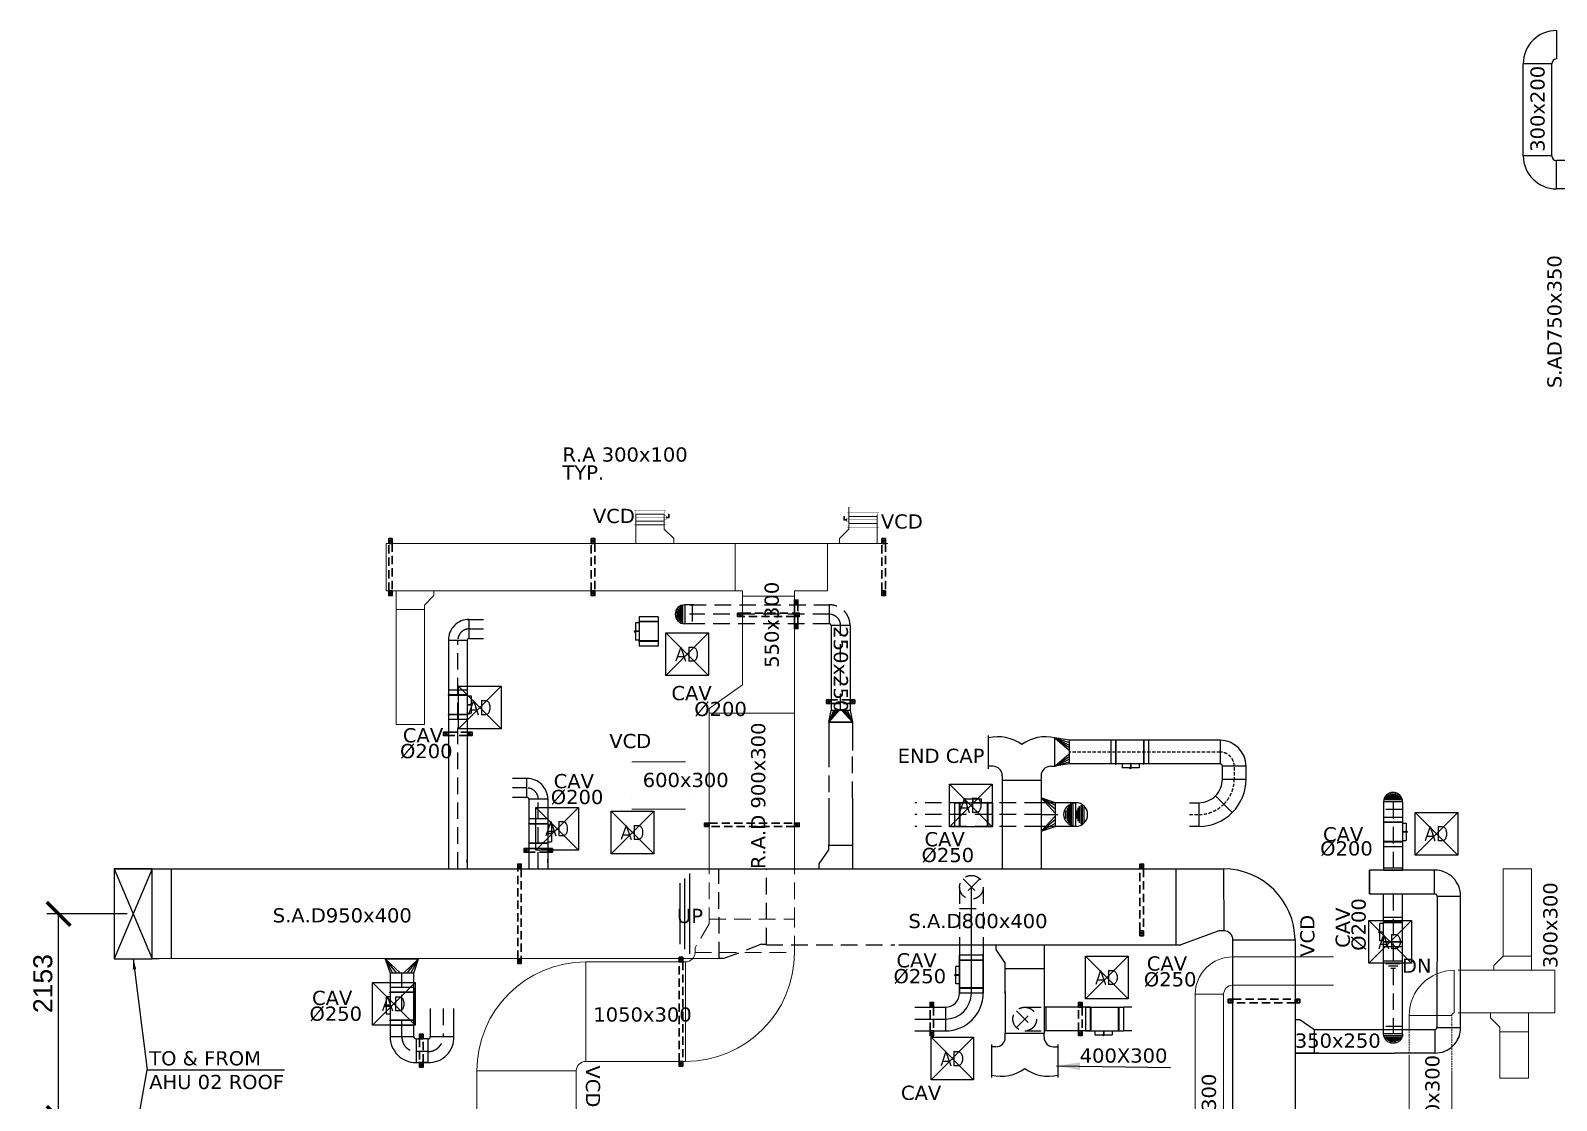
# Model space of a CAD drawing. Header units: millimetres. Extents: x -5691 to 38661, y 27321 to 65085.
# Drawn here: x -3899 to 12207, y 42285 to 53571 of the extents above; entities that cross this region are included whole.
import ezdxf
from ezdxf.enums import TextEntityAlignment as Align

# ---------------------------------------------------------------- set-up
doc = ezdxf.new("R2010")
doc.units = ezdxf.units.MM
doc.header["$LTSCALE"] = 700
doc.header["$MEASUREMENT"] = 0
doc.header["$PDMODE"] = 66
doc.header["$PDSIZE"] = -25
doc.linetypes.add('HIDDEN', pattern=[0.375, 0.25, -0.125])
for name, color, linetype in [('A- TEXT', 8, 'Continuous'), ('Access Door', 7, 'Continuous'), ('CAV', 4, 'Continuous'), ('duct size', 7, 'Continuous'), ('M-AC-DIFFUSER', 3, 'Continuous'), ('Return Ahu-06', 1, 'Continuous'), ('Supply Ahu-02', 3, 'Continuous'), ('Supply Ahu-03', 3, 'Continuous'), ('Supply Ahu-04', 3, 'Continuous'), ('Supply Ahu-05', 3, 'Continuous'), ('Supply Ahu-06', 3, 'Continuous')]:
    doc.layers.add(name, color=color, linetype=linetype)
for name, color, linetype, lineweight in [('Return AHU-02', 1, 'Continuous', 20), ('SA-HANGERS', 21, 'Continuous', 30), ('VCD', 1, 'Continuous', 20)]:
    doc.layers.add(name, color=color, linetype=linetype, lineweight=lineweight)
doc.styles.add('AC-TEXT', font='ROMANS.SHX', dxfattribs={"height": 200})
doc.styles.add('Arial', font='arial.ttf')
doc.styles.get("Standard").update_dxf_attribs({"font": 'romans.shx', "height": 200})
doc.styles.add('VERDANA', font='verdana.ttf')
doc.dimstyles.new('1-100', dxfattribs={"dimscale": 100, "dimtxt": 2, "dimasz": 2.5, "dimexe": 1.25, "dimexo": 0.625, "dimtad": 1, "dimdec": 0, "dimtxsty": 'Arial', "dimblk": 'ARCHTICK', "dimcen": 2.5, "dimclrd": 3, "dimclre": 3, "dimclrt": 3, "dimadec": 0, "dimazin": 0, "dimtfac": 1, "dimtdec": 0, "dimtmove": 0, "dimatfit": 3, "dimfxl": 1, "dimarcsym": 0})
doc.dimstyles.get("Standard").update_dxf_attribs({"dimtxt": 0.18, "dimasz": 0.18, "dimexe": 0.18, "dimexo": 0.0625, "dimgap": 0.09, "dimtad": 0, "dimtih": 1, "dimtoh": 1, "dimdec": 4, "dimzin": 0, "dimdsep": 46, "dimtxsty": 'Standard', "dimcen": 0.09, "dimadec": 0, "dimazin": 0, "dimtfac": 1, "dimtdec": 4, "dimtofl": 0, "dimtmove": 0, "dimatfit": 3, "dimfxl": 1, "dimtolj": 1, "dimtzin": 0, "dimarcsym": 0})

# ---------------------------------------------------------------- blocks, each defined once
blk = doc.blocks.new('*U65')
for p, q in [((0, 0), (0, 37)), ((948, 0), (948, 37))]:
    blk.add_line(p, q)
for points in [[(0, 0), (-50, 0), (-50, 37), (0, 37)], [(948, 37), (998, 37), (998, 0), (948, 0)]]:
    blk.add_lwpolyline(points)
at = {"linetype": 'HIDDEN', "ltscale": 0.5}
for points in [[(0, 37), (948, 37)], [(948, 0), (0, 0)]]:
    blk.add_lwpolyline(points, dxfattribs=at)
for centre in [(-25, 18), (973, 18)]:
    blk.add_circle(centre, 8.44)
blk = doc.blocks.new('*U66')
for p, q in [((0, 0), (0, 37)), ((655, 0), (655, 37))]:
    blk.add_line(p, q)
for points in [[(0, 0), (-50, 0), (-50, 37), (0, 37)], [(655, 37), (705, 37), (705, 0), (655, 0)]]:
    blk.add_lwpolyline(points)
at = {"linetype": 'HIDDEN', "ltscale": 0.5}
for points in [[(0, 37), (655, 37)], [(655, 0), (0, 0)]]:
    blk.add_lwpolyline(points, dxfattribs=at)
for centre in [(-25, 18), (680, 18)]:
    blk.add_circle(centre, 8.44)
blk = doc.blocks.new('*U67')
for p, q in [((0, 0), (0, 37)), ((655, 0), (655, 37))]:
    blk.add_line(p, q)
for points in [[(0, 0), (-50, 0), (-50, 37), (0, 37)], [(655, 37), (705, 37), (705, 0), (655, 0)]]:
    blk.add_lwpolyline(points)
at = {"linetype": 'HIDDEN', "ltscale": 0.5}
for points in [[(0, 37), (655, 37)], [(655, 0), (0, 0)]]:
    blk.add_lwpolyline(points, dxfattribs=at)
for centre in [(-25, 18), (680, 18)]:
    blk.add_circle(centre, 8.44)
blk = doc.blocks.new('*U70')
for p, q in [((0, 0), (0, 37)), ((500, 0), (500, 37))]:
    blk.add_line(p, q)
for points in [[(0, 0), (-50, 0), (-50, 37), (0, 37)], [(500, 37), (550, 37), (550, 0), (500, 0)]]:
    blk.add_lwpolyline(points)
at = {"linetype": 'HIDDEN', "ltscale": 0.5}
for points in [[(0, 37), (500, 37)], [(500, 0), (0, 0)]]:
    blk.add_lwpolyline(points, dxfattribs=at)
for centre in [(-25, 18), (525, 18)]:
    blk.add_circle(centre, 8.44)
blk = doc.blocks.new('*U71')
for p, q in [((0, 0), (0, 37)), ((550, 0), (550, 37))]:
    blk.add_line(p, q)
for points in [[(0, 0), (-50, 0), (-50, 37), (0, 37)], [(550, 37), (600, 37), (600, 0), (550, 0)]]:
    blk.add_lwpolyline(points)
at = {"linetype": 'HIDDEN', "ltscale": 0.5}
for points in [[(0, 37), (550, 37)], [(550, 0), (0, 0)]]:
    blk.add_lwpolyline(points, dxfattribs=at)
for centre in [(-25, 18), (575, 18)]:
    blk.add_circle(centre, 8.44)
blk = doc.blocks.new('*U72')
for p, q in [((0, 0), (0, 37)), ((900, 0), (900, 37))]:
    blk.add_line(p, q)
for points in [[(0, 0), (-50, 0), (-50, 37), (0, 37)], [(900, 37), (950, 37), (950, 0), (900, 0)]]:
    blk.add_lwpolyline(points)
at = {"linetype": 'HIDDEN', "ltscale": 0.5}
for points in [[(0, 37), (900, 37)], [(900, 0), (0, 0)]]:
    blk.add_lwpolyline(points, dxfattribs=at)
for centre in [(-25, 18), (925, 18)]:
    blk.add_circle(centre, 8.44)
blk = doc.blocks.new('*U73')
for p, q in [((0, 0), (0, 37)), ((1050, 0), (1050, 37))]:
    blk.add_line(p, q)
for points in [[(0, 0), (-50, 0), (-50, 37), (0, 37)], [(1050, 37), (1100, 37), (1100, 0), (1050, 0)]]:
    blk.add_lwpolyline(points)
at = {"linetype": 'HIDDEN', "ltscale": 0.5}
for points in [[(0, 37), (1050, 37)], [(1050, 0), (0, 0)]]:
    blk.add_lwpolyline(points, dxfattribs=at)
for centre in [(-25, 18), (1075, 18)]:
    blk.add_circle(centre, 8.44)
blk = doc.blocks.new('*U75')
for p, q in [((0, 0), (0, 37)), ((250, 0), (250, 37))]:
    blk.add_line(p, q)
for points in [[(0, 0), (-50, 0), (-50, 37), (0, 37)], [(250, 37), (300, 37), (300, 0), (250, 0)]]:
    blk.add_lwpolyline(points)
at = {"linetype": 'HIDDEN', "ltscale": 0.5}
for points in [[(0, 37), (250, 37)], [(250, 0), (0, 0)]]:
    blk.add_lwpolyline(points, dxfattribs=at)
for centre in [(-25, 18), (275, 18)]:
    blk.add_circle(centre, 8.44)
blk = doc.blocks.new('*U96')
for p, q in [((0, 0), (0, 37)), ((250, 0), (250, 37))]:
    blk.add_line(p, q)
for points in [[(0, 0), (-50, 0), (-50, 37), (0, 37)], [(250, 37), (300, 37), (300, 0), (250, 0)]]:
    blk.add_lwpolyline(points)
at = {"linetype": 'HIDDEN', "ltscale": 0.5}
for points in [[(0, 37), (250, 37)], [(250, 0), (0, 0)]]:
    blk.add_lwpolyline(points, dxfattribs=at)
for centre in [(-25, 18), (275, 18)]:
    blk.add_circle(centre, 8.44)
blk = doc.blocks.new('*U81')
for p, q in [((0, 0), (0, 37)), ((200, 0), (200, 37))]:
    blk.add_line(p, q)
for points in [[(0, 0), (-50, 0), (-50, 37), (0, 37)], [(200, 37), (250, 37), (250, 0), (200, 0)]]:
    blk.add_lwpolyline(points)
at = {"linetype": 'HIDDEN', "ltscale": 0.5}
for points in [[(0, 37), (200, 37)], [(200, 0), (0, 0)]]:
    blk.add_lwpolyline(points, dxfattribs=at)
for centre in [(-25, 18), (225, 18)]:
    blk.add_circle(centre, 8.44)
blk = doc.blocks.new('*U82')
for p, q in [((0, 0), (0, 37)), ((200, 0), (200, 37))]:
    blk.add_line(p, q)
for points in [[(0, 0), (-50, 0), (-50, 37), (0, 37)], [(200, 37), (250, 37), (250, 0), (200, 0)]]:
    blk.add_lwpolyline(points)
at = {"linetype": 'HIDDEN', "ltscale": 0.5}
for points in [[(0, 37), (200, 37)], [(200, 0), (0, 0)]]:
    blk.add_lwpolyline(points, dxfattribs=at)
for centre in [(-25, 18), (225, 18)]:
    blk.add_circle(centre, 8.44)
blk = doc.blocks.new('CAV 250 DIA')
for p, q in [((0, 400), (0, 350)), ((0, 400), (250, 400)), ((0, 350), (250, 350)), ((0, 345), (0, 55)), ((0, 345), (250, 345)), ((250, 400), (250, 350)), ((250, 345), (250, 55)), ((250, 301), (290, 301)), ((250, 212), (297, 212)), ((250, 208), (297, 208)), ((290, 301), (290, 119)), ((291, 219), (292, 220)), ((291, 219), (297, 212)), ((297, 208), (291, 202)), ((291, 202), (292, 200)), ((292, 220), (302, 210)), ((302, 210), (292, 200)), ((0, 55), (250, 55)), ((0, 50), (0, 0)), ((0, 50), (250, 50)), ((0, 50), (250, 50)), ((0, 0), (250, 0)), ((250, 119), (290, 119)), ((250, 50), (250, 0))]:
    blk.add_line(p, q)
for centre, start, end in [((1, 347), 109.4366, 250.5634), ((249, 347), 289.4366, 70.5634), ((1, 53), 109.4366, 250.5634), ((249, 53), 289.4366, 70.5634)]:
    blk.add_arc(centre, 2.65, start, end)
blk = doc.blocks.new('A$C4D301BEB')
for p, q in [((-310, 200), (-260, 200)), ((-310, 0), (-310, 200)), ((-260, 0), (-260, 200)), ((-255, 200), (-55, 200)), ((-255, 0), (-255, 200)), ((-246, 200), (-246, 240)), ((-246, 240), (-64, 240)), ((-165, 242), (-155, 252)), ((-164, 241), (-165, 242)), ((-164, 241), (-157, 247)), ((-157, 200), (-157, 247)), ((-155, 252), (-145, 242)), ((-153, 200), (-153, 247)), ((-153, 247), (-146, 241)), ((-146, 241), (-145, 242)), ((-64, 200), (-64, 240)), ((-55, 0), (-55, 200)), ((-50, 200), (0, 200)), ((-50, 0), (-50, 200)), ((-50, 0), (-50, 200)), ((0, 0), (0, 200)), ((-310, 0), (-260, 0)), ((-255, 0), (-55, 0)), ((-50, 0), (0, 0))]:
    blk.add_line(p, q)
for centre, start, end in [((-257, 199), 19.4366, 160.5634), ((-52, 199), 19.4366, 160.5634), ((-257, 1), 199.4366, 340.5634), ((-52, 1), 199.4366, 340.5634)]:
    blk.add_arc(centre, 2.65, start, end)
blk = doc.blocks.new('AD')
at = {"layer": 'M-AC-DIFFUSER', "color": 2}
for p, q in [((225, 225), (-225, -225)), ((225, -225), (-225, 225))]:
    blk.add_line(p, q, dxfattribs=at)
blk.add_lwpolyline([(-225, 225), (225, 225), (225, -225), (-225, -225)], close=True, dxfattribs=at)
at = {"layer": 'M-AC-DIFFUSER', "color": 2, "style": 'AC-TEXT'}
blk.add_text('AD', height=150, dxfattribs=at).set_placement((0, 0), align=Align.MIDDLE_CENTER)
blk = doc.blocks.new('_ArchTick')
at = {"color": 0, "linetype": 'ByBlock', "const_width": 0.15}
blk.add_lwpolyline([(-0.5, -0.5), (0.5, 0.5)], dxfattribs=at)
blk = doc.blocks.new('*D113')
at = {"layer": 'A- TEXT', "color": 3, "lineweight": -2, "transparency": 16777216}
for p, q in [((-2878, 44253), (-3728, 44253)), ((-3603, 42100), (-3603, 44253)), ((-672, 42100), (-3728, 42100))]:
    blk.add_line(p, q, dxfattribs=at)
at = {"layer": 'Defpoints', "color": 0, "transparency": 16777216}
for p in [(-3603, 44253), (-2815, 44253, 500), (-610, 42100)]:
    blk.add_point(p, dxfattribs=at)
at = {"layer": 'A- TEXT', "color": 3, "lineweight": -2, "transparency": 16777216, "xscale": 250, "yscale": 250, "zscale": 250}
for p, rotation in [((-3603, 44253), 90), ((-3603, 42100), 270)]:
    blk.add_blockref('_ArchTick', p, dxfattribs=dict(at, rotation=rotation))
at = {"layer": 'A- TEXT', "color": 3, "transparency": 16777216, "insert": (-3768, 43518), "char_height": 200, "attachment_point": 5, "rotation": 90, "style": 'Arial'}
blk.add_mtext('2153', dxfattribs=at)
blk = doc.blocks.new('250')
at = {"layer": 'Supply Ahu-05'}
for p, q in [((250, 0), (0, 0)), ((-150, -150), (-150, -400))]:
    blk.add_line(p, q, dxfattribs=at)
for radius in [150, 400]:
    blk.add_arc((-150, 0), radius, 270, 0, dxfattribs=at)
blk = doc.blocks.new('*U131')
at = {"linetype": 'Continuous'}
for points in [[(-25, 20), (-25, 30), (-60, 30), (-60, 75), (-70, 75), (-70, 20), (-25, 20)], [(401, 75), (0, 75), (0, -25), (401, -25)]]:
    blk.add_lwpolyline(points, close=True, dxfattribs=at)
at = {"linetype": 'Continuous', "const_width": 5}
for points in [[(401, -75), (401, -75), (-25, -75), (0, -75), (0, 125), (-25, 125), (0, 125), (401, 125), (426, 125), (401, 125), (401, -75), (426, -75), (401, -75)], [(401, 25), (0, 25)]]:
    blk.add_lwpolyline(points, dxfattribs=at)
blk.add_lwpolyline([(0, 0), (0, 50), (-25, 50), (-25, 0)], close=True, dxfattribs=at)
blk = doc.blocks.new('*U80')
for p, q in [((0, 0), (0, 37)), ((200, 0), (200, 37))]:
    blk.add_line(p, q)
for points in [[(0, 0), (-50, 0), (-50, 37), (0, 37)], [(200, 37), (250, 37), (250, 0), (200, 0)]]:
    blk.add_lwpolyline(points)
at = {"linetype": 'HIDDEN', "ltscale": 0.5}
for points in [[(0, 37), (200, 37)], [(200, 0), (0, 0)]]:
    blk.add_lwpolyline(points, dxfattribs=at)
for centre in [(-25, 18), (225, 18)]:
    blk.add_circle(centre, 8.44)

msp = doc.modelspace()

# ---------------------------------------------------------------- linework, layer by layer
at = {"layer": 'duct size', "lineweight": -2}
msp.add_line((-2666.6, 42609.1, 499.7), (-1217.3, 42609.1, 499.7), dxfattribs=at)
at = {"layer": 'Return AHU-02'}
for p, q in [((4738, 48543.3, 100.5), (4738, 48443.8, 100)), ((2490.3, 48458.3), (2490.3, 48358.3, 0)), ((2490.3, 48161.1, 25), (2490.3, 48361.1, 25)), ((2490.3, 48358.3, 0), (2490.3, 48333.3)), ((2490.3, 48333.3), (2490.3, 48161.1, 7.7)), ((2790.1, 48358, -100.5), (2490.4, 48357.8, 0.2)), ((2790.4, 48357.8, -0.5), (2790.1, 48458, -100.2)), ((2790.3, 48361.1, 25), (2790.3, 48311.1, 25)), ((2790.3, 48333.3, 0), (2790.3, 48358.3, 0)), ((4738, 48443.8, 100), (4738, 48418.8, 100)), ((4738, 48311.1, 125), (4738, 48361.1, 125)), ((5037.9, 48357.9, 49.5), (5038, 48457.8, 99.8)), ((5038, 48361.1, 125), (5038, 48161.1, 25)), ((5038, 48333.3, 100), (5038, 48357.8, 99.5)), ((5038, 48161.1, 107.7), (5038, 48333.3, 100)), ((-143.5, 48161.1, 25), (-143.5, 47661.1, 25)), ((5149.6, 48161.1, 25), (-143.5, 48161.1, 25)), ((2790.3, 48311.1, 25), (2890.3, 48211.1, 25)), ((2890.3, 48211.1, 25), (2890.3, 48161.1, -75)), ((3539.9, 47661.1, 25), (3539.9, 48161.1, 25)), ((4512, 48161.1, 25), (4512, 47661.1, 25)), ((4638, 48211.1, 125), (4738, 48311.1, 125)), ((4638, 48161.1, 125), (4638, 48211.1, 125)), ((-143.5, 47661.1, 25), (3614.9, 47661.1, 25)), ((-40.4, 47661.1, 75.1), (-40.4, 47461.1, 75.1)), ((-40.4, 47488.9, 50.1), (-40.4, 47661.1, 57.8)), ((259.6, 47511.1, 75.1), (359.6, 47611.1, 75.1)), ((359.6, 47611.1, 75.1), (359.6, 47661.1, -24.9)), ((3614.9, 47661.1, 25), (3614.9, 46670.9, 25)), ((3614.9, 47602.8, 25), (4164.9, 47602.8, 25)), ((4512, 47661.1, 25), (4164.9, 47661.1, 25)), ((4164.9, 47661.1, 25), (4164.9, 47494.1, 131.7)), ((4164.9, 46412, 25), (4164.9, 47646.6, 25)), ((-40.4, 47463.9, 50.1), (-40.4, 47488.9, 50.1)), ((259.4, 47464.2, -50.3), (-40.4, 47464.4, 50.3)), ((-40.4, 46250.8, 50.1), (-40.4, 47463.9, 50.1)), ((259.6, 47464.4, 49.7), (259.4, 46251.1, -50.1)), ((259.6, 47461.1, 75.1), (259.6, 47511.1, 75.1)), ((259.6, 47488.9, 50.1), (259.6, 47463.9, 50.1)), ((4164.9, 44728.1, 25), (4164.9, 46720.9, 25)), ((3614.9, 46670.9, 25), (3264.9, 46420.9, 25)), ((3264.9, 46420.9, 25), (3264.9, 44728.1, 25)), ((-40.4, 46250.8, 50.1), (259.4, 46251.1, -50.1)), ((3264.9, 46370.9, 25), (4164.9, 46370.9, 25)), ((11645.1, 43807.7, 50), (11645.1, 44728.3, 0.1)), ((11645.1, 44728.3, 0.1), (11945.1, 44728.3, 0.1)), ((11945.1, 44728.3, 0.1), (11945.1, 43778.2, 0.1)), ((3114.9, 43896.5, 25), (3114.9, 43846.5, 25)), ((11945.1, 43657.7, 50), (11945.1, 43857.7, 50.1)), ((1961.6, 42696.5, 25), (1961.6, 43746.5, 25)), ((1961.6, 43746.5, 25), (3014.9, 43746.5, 25)), ((3014.9, 43746.5, 25), (3014.9, 42696.5, 25)), ((11127.5, 43207.7, 25), (11127.5, 43657.7, 25)), ((11195.6, 43657.7, 25), (12189.1, 43657.7, 25)), ((11645.1, 43807.7, 50), (11545.1, 43707.7, 50)), ((11545.1, 43707.7, 50), (11545.1, 43657.7, 25)), ((11945.1, 43807.7, 50), (11645.1, 43807.7, 50)), ((12189.1, 43657.7, 25), (12189.1, 43207.7, 25)), ((11102.5, 43182.7, 25), (10652.5, 43182.7, 25)), ((10652.5, 43182.7, 25), (10652.5, 43034.5, 25)), ((12189.1, 43207.7, 25), (11195.7, 43207.7, 25)), ((11510.5, 43157.7, 50), (11510.5, 43207.7, 25)), ((11910.5, 43007.7, 50.1), (11910.5, 43207.7, 25)), ((11610.5, 43057.7, 50), (11510.5, 43157.7, 50)), ((11610.5, 43007.7, 50), (11610.5, 43057.7, 50)), ((11910.5, 43007.7, 50.1), (11610.5, 43007.7, 50)), ((11610.5, 43007.7, 50), (11610.6, 42521.8, -86.8)), ((11910.6, 42521.8, 0.1), (11910.5, 43007.7, 0.1)), ((3014.9, 42696.5, 25), (1961.6, 42696.5, 25)), ((1861.6, 42596.5, 25), (811.6, 42596.5, 25)), ((811.6, 42596.5, -8), (811.6, 42020.3, 25)), ((1861.6, 42069.4, 25), (1861.6, 42596.5, 25)), ((10652.5, 42592.8, 25), (10652.5, 41220.3, 25)), ((11102.5, 41220.3, 25), (11102.5, 42594.1, 25)), ((11610.6, 42521.8, -86.8), (11910.6, 42521.8, 0.1))]:
    msp.add_line(p, q, dxfattribs=at)
at = {"layer": 'Return AHU-02', "extrusion": (0, 1, 0)}
msp.add_line((3014.9, 45856, 50), (2448.7, 45856.1, -12.5), dxfattribs=at)
at = {"layer": 'Return AHU-02', "extrusion": (0, -1, 0)}
for p, q in [((2448.7, 45475.3, 237.5), (2448.7, 45475.3, -12.5)), ((3083.4, 45475.3, 237.5), (3083.4, 45475.3, -12.5)), ((3014.9, 45356, 50), (2448.7, 45356, -12.5))]:
    msp.add_line(p, q, dxfattribs=at)
at = {"layer": 'Return AHU-02', "linetype": 'HIDDEN'}
for p, q in [((3264.9, 44146.5, 25), (3264.9, 44728.1, 25)), ((4164.9, 44146.5, 25), (4164.9, 44728.1, 25)), ((3264.9, 44146.5, 25), (3114.9, 43896.5, 25)), ((3264.9, 44196.5, 25), (4164.9, 44196.5, 25)), ((4164.9, 43846.5, 25), (4164.9, 44196.5, 25)), ((3114.9, 43846.5, 25), (4164.9, 43846.5, 25)), ((11345.5, 43657.7, 25), (11127.5, 43657.7, 25)), ((11345.7, 43207.7, 25), (11127.5, 43207.7, 25)), ((10652.5, 42592.8, 25), (10652.5, 42784.5, 25))]:
    msp.add_line(p, q, dxfattribs=at)
at = {"layer": 'Return AHU-02', "ltscale": 8}
for p, q in [((9852.4, 43799.6), (8789.4, 43799.7)), ((8789.4, 43799.7), (8789.4, 43499.7)), ((9852.4, 43499.7), (8789.4, 43499.7)), ((8394.4, 43404.7), (8394.4, 41171.4)), ((8394.4, 43404.7), (8694.4, 43404.7)), ((8694.5, 41171.3), (8694.4, 43404.7))]:
    msp.add_line(p, q, dxfattribs=at)
at = {"layer": 'Return AHU-02', "linetype": 'HIDDEN', "ltscale": 0.1}
for p, q in [((11102.5, 42862.1, 25), (11102.5, 43182.7, 25)), ((10652.5, 42784.5, 25), (10652.5, 43034.5, 25)), ((11102.5, 42862.1, 25), (11102.5, 42594.1, 25))]:
    msp.add_line(p, q, dxfattribs=at)
at = {"layer": 'Return AHU-02'}
for centre, radius, start, end in [((3014.9, 43846.5), 100, 270, 0), ((3014.9, 43846.5), 1150, 270, 0), ((1961.6, 42596.5), 1150, 90, 180), ((11127.5, 43182.7, 25), 475, 90, 180), ((11127.5, 43182.7, 25), 25, 90, 180), ((1961.6, 42596.4), 100.1, 90.02013, 178.30716)]:
    msp.add_arc(centre, radius, start, end, dxfattribs=at)
at = {"layer": 'Return AHU-02', "ltscale": 8}
for radius in [395, 95]:
    msp.add_arc((8789.4, 43404.7), radius, 90, 180.00059, dxfattribs=at)
at = {"layer": 'Return Ahu-06'}
for p, q in [((12207, 53571, 525), (12207, 53271, 525)), ((11857, 52251, 483.1), (11857, 53221, 525)), ((12157, 53221, 525), (11857, 53221, 525)), ((12157, 52251, 525), (12157, 53221, 525)), ((12157, 52251, 525), (11857, 52251, 525)), ((12207, 51901, 525), (12207, 52201, 525)), ((15175.8, 52201, 525), (12207, 52201, 525)), ((13825.8, 51901, 506), (12207, 51901, 483.1))]:
    msp.add_line(p, q, dxfattribs=at)
for centre, radius, start, end in [((12207, 53221, 483.1), 350, 90, 180), ((12207, 53221, 525), 50, 90, 180), ((12207, 52251, 483.1), 350, 180, 270), ((12207, 52251, 525), 50, 180, 270)]:
    msp.add_arc(centre, radius, start, end, dxfattribs=at)
at = {"layer": 'Supply Ahu-02', "ltscale": 600, "extrusion": (-1, 0, 0)}
for p, q in [((9447.6, 43978.1, 397.8), (9447.5, 41821, 390)), ((9447.5, 42890.2, 790), (9447.5, 42890.2, 390))]:
    msp.add_line(p, q, dxfattribs=at)
at = {"layer": 'Supply Ahu-03', "linetype": 'HIDDEN', "ltscale": 600}
for p, q in [((4532.4, 47513.3), (4532.4, 47313.3)), ((4751.4, 47294.3), (4551.4, 47294.3)), ((8657.3, 46084.6, 586.1), (8657.3, 45834.6, 586.1)), ((3418, 43782, 373.5), (3368, 43782, 373.5))]:
    msp.add_line(p, q, dxfattribs=at)
at = {"layer": 'Supply Ahu-03'}
for p, q in [((711.8, 47359.4, 641), (883.3, 47359.5, 482.2)), ((711.8, 47359.4, 641), (883.3, 47359.5, 482.2)), ((731.6, 47159.4, 428.4), (883.3, 47159.5, 190.3)), ((731.6, 47159.4, 428.4), (883.3, 47159.5, 190.3)), ((6913.1, 45809.6, 1191.1), (6913.1, 46109.6, 1191.1)), ((7063.1, 46084.6, 1191.1), (6913.1, 46109.6, 1191.1)), ((6913.1, 46109.6, 1191.1), (7063.1, 45979.3, 1191.1)), ((6913.1, 46109.6, 1191.1), (7063.1, 46006.8, 1191.1)), ((6913.1, 46109.6, 1191.1), (7063.1, 46034.3, 1191.1)), ((6913.1, 46109.6, 1191.1), (7063.1, 46061.8, 1191.1)), ((7063.1, 46084.6, 1191.1), (7063.1, 45834.6, 1191.1)), ((6913.1, 45809.6, 1191.1), (7063.1, 45939.9, 1191.1)), ((6913.1, 45809.6, 1191.1), (7063.1, 45912.4, 1191.1)), ((6913.1, 45809.6, 1191.1), (7063.1, 45884.9, 1191.1)), ((6913.1, 45809.6, 1191.1), (7063.1, 45857.4, 1191.1)), ((7063.1, 45834.6, 1191.1), (6913.1, 45809.6, 1191.1)), ((1360.4, 45681.7, 641), (1188.9, 45681.8, 482.2)), ((1360.4, 45681.7, 641), (1188.9, 45681.8, 482.2)), ((6358.1, 45709.6, 827.1), (6358.1, 45664.7, 827.1)), ((6767.7, 45709.6, 1190.7), (6767.7, 45664.6, 1190.7)), ((1340.6, 45481.7, 428.4), (1188.9, 45481.8, 190.3)), ((1340.6, 45481.7, 428.4), (1188.9, 45481.8, 190.3)), ((7146.8, 45426.1, -1122.2), (6767.7, 45426.1, -721.8)), ((8335.1, 45425.9, 586.1), (8431.2, 45425.9, 586.1)), ((7125.5, 45176.3, -1303.5), (6767.7, 45176.2, -880.4)), ((8436.3, 45175.9, 586.1), (8335.1, 45175.9, 586.2)), ((4526.3, 44979.1, 419.2), (4776.3, 44979.1, 419.2)), ((4526.3, 44929.1, 419.2), (4526.3, 44979.1, 419.2)), ((711.4, 44792.6, -102.6), (711.4, 44829.4, 414.7)), ((1560.4, 44792.6, -102.6), (1560.4, 44829.4, 414.7)), ((4426.3, 44779.4, 419.2), (4526.3, 44929.4, 419.2)), ((4426.3, 44729.4, 419.2), (4426.3, 44779.4, 419.2)), ((-3015.2, 44728.1, 499.7), (-3015.2, 43778.1, 499.7)), ((-2615.2, 44728.1, 499.7), (-3015.2, 44728.1, 499.7)), ((-3015.2, 44728.1, 499.7), (5493.7, 44728.1, 395)), ((-2615.2, 44728.1, 499.7), (-3015.2, 43778.1, 499.7)), ((-3015.2, 44728.1, 499.7), (-2615.2, 43778.1, 499.7)), ((-2615.2, 43778.1, 499.7), (-2615.2, 44728.1, 499.7)), ((-2415.2, 44728.1, 499.7), (-2415.2, 43778.1, 499.7)), ((8192.8, 43928.1, 884.3), (8192.6, 44728.1, 397.8)), ((10920.7, 44714.3, -765.1), (10232.5, 44714.3, 1787)), ((10232.5, 44714.3, -400.2), (10232.5, 44464.3, -400.2)), ((10232.5, 44464.3, -400.2), (10232.5, 44714.3, -400.2)), ((10232.5, 44464.3, -805.1), (10923.9, 44464.3, 350)), ((10947, 44439.5, -829.1), (11195.5, 44439.5, -541)), ((8642.6, 44073.1, 397.8), (8242.7, 43928.1, 397.8)), ((8697.6, 44073.1, 397.8), (8642.6, 44073.1, 397.8)), ((6289.8, 43928.1, 397.8), (6289.8, 43878.1, 397.8)), ((6289.8, 43878.1, 397.8), (6389.8, 43728.1, 397.8)), ((6799.8, 43928.1, 397.8), (6799.8, 43415.6, 440)), ((-3015.2, 43778.1, 499.7), (-2615.2, 43778.1, 499.7)), ((-2540.2, 43778.1, 24.7), (-2615.2, 43778.1, 499.7)), ((6389.8, 43415.6, 440), (6389.8, 43728.1, 397.8)), ((6389.8, 43678.1, 397.8), (6799.8, 43678.1, 397.8)), ((10382.8, 43756.2, -371.1), (10582.8, 43756.2, -371.1)), ((10407.8, 43731.2, -371.1), (10557.8, 43731.2, -371.1)), ((10432.8, 43706.2, -371.1), (10532.8, 43706.2, -371.1)), ((10457.8, 43681.2, -371.1), (10507.8, 43681.2, -371.1)), ((6389.8, 43435.4, -135.9), (6389.8, 42996.1, -135.9)), ((6799.8, 43435.4, -135.9), (6799.8, 42996.1, -135.9)), ((320.4, 43254.4, 563.4), (320.3, 42956.7, 426.6)), ((570.8, 42960.2, 474.5), (570.8, 43254.4, 474.5)), ((7725.1, 43268.4, 344.8), (7636.9, 43268.4, 420.6)), ((9497.5, 43134.5, 420), (9447.5, 43134.5, 395)), ((9647.5, 43034.5, 420), (9497.5, 43134.5, 420)), ((9648, 43034.5, 420), (10925.9, 43034.5, 60)), ((9648, 43034.5, 420), (9648, 42784.5, 415)), ((296.6, 42685.2, 967.3), (296.6, 42935.2, 522.3)), ((320, 42960.2, 474.5), (570.8, 42960.2, 474.5)), ((6244.8, 42876.1, 228.1), (6244.8, 42526.1, 228.1)), ((6244.8, 42851.1, 228.1), (6244.8, 42551.1, 228.1)), ((6389.8, 42951.1, -135.9), (6389.8, 42996.1, -135.9)), ((6799.8, 42951.2, -135.9), (6799.8, 42996.1, -135.9)), ((6944.8, 42876.1, 228.1), (6944.8, 42526.1, 228.1)), ((6944.8, 42851.1, 228.1), (6944.8, 42551.1, 228.1)), ((9444.2, 42784.5, 420), (10502.6, 42784.5, 25)), ((9697.5, 42784.5, 420), (9447.5, 42784.5, 395))]:
    msp.add_line(p, q, dxfattribs=at)
at = {"layer": 'Supply Ahu-03', "ltscale": 600}
for p, q in [((731.6, 47159.4, 428.4), (731.6, 47359.2, 416)), ((731.6, 47159.4, 428.4), (731.6, 47359.2, 416)), ((511.8, 47139.2, 414.7), (711.4, 47139.2, 429.7)), ((511.8, 47139.2, 414.7), (711.4, 47139.2, 429.7)), ((4526.4, 46273.9, 286.5), (4551.4, 46398.9, 411.5)), ((4526.7, 46275.3, 288), (4637.3, 46398.9, 403.7)), ((4526.7, 46275.3, 288), (4618, 46398.9, 403.7)), ((4526.7, 46275.3, 288), (4598.8, 46398.9, 403.7)), ((4526.7, 46275.3, 288), (4579.5, 46398.9, 403.7)), ((4751.4, 46398.9, 411.5), (4551.4, 46398.9, 411.5)), ((4776.2, 46275.3, 288), (4665.6, 46398.9, 403.7)), ((4776.2, 46275.3, 288), (4684.9, 46398.9, 403.7)), ((4776.2, 46275.3, 288), (4704.1, 46398.9, 403.7)), ((4776.2, 46275.3, 288), (4723.4, 46398.9, 403.7)), ((4751.4, 46398.9, 411.5), (4776.4, 46273.9, 286.5)), ((4776.4, 46273.9, 286.5), (4526.4, 46273.9, 286.5)), ((4526.4, 46273.9, 286.5), (4776.4, 46273.9, 286.5)), ((6213.1, 45784.6, 1191.1), (6213.1, 46134.6, 1191.1)), ((6913.1, 45809.6, 1191.1), (6913.1, 46109.6, 1191.1)), ((6258.1, 45809.6, 827.1), (6213.1, 45809.6, 827.1)), ((6868.1, 45809.6, 827.1), (6913.1, 45809.6, 827.1)), ((1340.6, 45481.7, 428.4), (1340.6, 45681.4, 416)), ((1340.6, 45481.7, 428.4), (1340.6, 45681.4, 416)), ((6358.1, 45664.7, 827.1), (6767.7, 45664.6, 1190.7)), ((1560.4, 45461.5, 414.7), (1360.8, 45461.5, 429.7)), ((1560.4, 45461.5, 414.7), (1360.8, 45461.5, 429.7)), ((6917.7, 45426.1, 350.4), (6767.7, 45476.1, 200.4)), ((6917.7, 45316.5, 350.4), (6767.7, 45476.1, 200.4)), ((6917.7, 45356.1, 350.4), (6767.7, 45476.1, 200.4)), ((6917.7, 45396.5, 350.4), (6767.7, 45476.1, 200.4)), ((6917.7, 45426.1, 350.4), (6917.7, 45176.1, 350.4)), ((10382.5, 45434.4), (10382.5, 44714.3)), ((10582.4, 45434.4), (10582.4, 44714.3)), ((6917.7, 45285.6, 350.4), (6767.7, 45126.1, 200.4)), ((6917.7, 45246.1, 350.4), (6767.7, 45126.1, 200.4)), ((6917.7, 45205.7, 350.4), (6767.7, 45126.1, 200.4)), ((6767.7, 45126.1, 64.8), (6917.7, 45176.1, 350.4)), ((5264.7, 44728.1, 397.8), (8692.6, 44728.1, 397.8)), ((8692.6, 44728.1, 397.8), (8697.6, 44073.1, 397.8)), ((10382.5, 42987, -400.2), (10382.5, 44464.3, -400.2)), ((10582.5, 42987, -400.2), (10582.5, 44464.3, -400.2)), ((10947, 44439.7, 350), (10946, 43053.7, 411.5)), ((11195.9, 43053.7, 303.2), (11195.5, 44439.5, -541)), ((8792.5, 41821, 390), (8792.5, 43978.1, 397.8)), ((8792.6, 43978.1, 397.8), (9447.6, 43978.1, 397.8)), ((-153.9, 43779.5, 792.9), (-103.9, 43629.5, 1078.5)), ((5.6, 43629.5, 1078.5), (-153.9, 43779.5, 928.5)), ((-33.9, 43629.5, 1078.5), (-153.9, 43779.5, 928.5)), ((-74.3, 43629.5, 1078.5), (-153.9, 43779.5, 928.5)), ((-153.9, 43779.5, 792.9), (196.1, 43779.5, 928.5)), ((36.6, 43629.5, 1078.5), (196.1, 43779.5, 928.5)), ((76.1, 43629.5, 1078.5), (196.1, 43779.5, 928.5)), ((116.5, 43629.5, 1078.5), (196.1, 43779.5, 928.5)), ((146.1, 43629.5, 1078.5), (196.1, 43779.5, 928.5)), ((146.1, 43629.5, 1078.5), (-103.9, 43629.5, 1078.5)), ((-103.9, 43629.5, 1078.5), (-103.9, 42960.2, 1078.5)), ((146.1, 43274.7, 1078.5), (146.1, 43629.5, 1078.5)), ((-103.9, 43324.7, 1078.5), (-103.9, 43274.7, 1078.5)), ((146, 42959.8, 643), (146.1, 43274.7, 1078.5)), ((10926, 42784.5, 420), (10925.9, 43034.5, 60)), ((10945.9, 43053.7, 420), (11195.9, 43053.7, 420)), ((-103.9, 42960.2, 1078.5), (146.1, 42959.8, 642.9)), ((171.1, 42935, 635.8), (171.1, 42685.2, 1078.5)), ((297.5, 42935.2, 522.3), (191.8, 42935.2, 558.2)), ((6289.8, 42851.1, -135.9), (6244.8, 42851.1, -135.9)), ((6244.8, 42851.1, -135.9), (6244.8, 42551.1, -135.9)), ((6244.8, 42851.1, 228.1), (6244.8, 42551.1, 228.1)), ((6389.8, 42996.1, -135.9), (6799.3, 42996.1, 227.7)), ((6899.8, 42851.1, -135.9), (6944.8, 42851.1, -135.9)), ((6944.8, 42851.1, 228.1), (6944.8, 42551.1, 228.1)), ((171.1, 42685.2, 643), (296.6, 42685.2, 744.2)), ((297.5, 42685.2, 742.6), (191.8, 42685.2, 778.5)), ((10926.7, 42784.5, 420), (10502.6, 42784.5, 420))]:
    msp.add_line(p, q, dxfattribs=at)
at = {"layer": 'Supply Ahu-03', "linetype": 'HIDDEN'}
msp.add_line((3368, 43782, 373.5), (3367.8, 44732, 364.7), dxfattribs=at)
at = {"layer": 'Supply Ahu-03', "linetype": 'HIDDEN', "elevation": 411.5}
msp.add_lwpolyline([(4651.4, 46398.9), (4651.4, 47294.3, 0.4144857), (4532.4, 47413.3), (3058, 47413.3)], format="xyb", dxfattribs=at)
at = {"layer": 'Supply Ahu-03', "ltscale": 600}
msp.add_lwpolyline([(10382.5, 44714.3), (10582.4, 44714.3), (10582.4, 44734.3), (10382.5, 44734.3)], close=True, dxfattribs=at)
at = {"layer": 'Supply Ahu-03', "linetype": 'HIDDEN'}
for centre, radius in [((4532.3, 47294.2), 219.1), ((4532.3, 47294.2), 19.1), ((8657.3, 45810.7, 586.1), 23.9)]:
    msp.add_arc(centre, radius, 0.03191, 89.96809, dxfattribs=at)
at = {"layer": 'Supply Ahu-03', "ltscale": 600}
for centre, radius, start, end in [((730.3, 47140.6, 422.2), 218.8, 89.64139, 180.35861), ((730.3, 47140.6, 422.2), 218.8, 89.64139, 180.35861), ((731.7, 47139.4, 428.4), 20.1, 90.14, 180.41303), ((731.7, 47139.4, 428.4), 20.1, 90.14, 180.41303), ((6311.1, 45688.3, 1191.1), 432.6, 54.36267, 103.08899), ((6815.2, 45688.3, 1191.1), 432.6, 76.91101, 125.63733), ((6258.1, 45709.6, 827.1), 100, 0, 90), ((6868.5, 45708.8, 1554.3), 100.8, 90.18925, 179.54312), ((1341.9, 45462.8, 422.2), 218.8, 359.64139, 90.35861), ((1341.9, 45462.8, 422.2), 218.8, 359.64139, 90.35861), ((1340.5, 45461.6, 428.4), 20.1, 359.58697, 89.86), ((1340.5, 45461.6, 428.4), 20.1, 359.58697, 89.86), ((8692.6, 43973, 397.8), 755, 0.3816, 89.9991), ((8697.6, 43978.1, 397.8), 95, 360, 90), ((10926.7, 43053.7, 420), 19.2, 267.69045, 2.32912), ((10926.7, 43053.7, 420), 269.2, 269.84532, 0), ((167.9, 42957, 1078.5), 271.8, 179.31389, 270.68541), ((170.5, 42959.7, 642.9), 24.4, 179.85808, 271.42169), ((6289.8, 42951.1, -135.9), 100, 270, 0), ((6900.1, 42952, 591.2), 100.8, 180.45688, 269.81075), ((6342.8, 42972.5, 228.1), 432.6, 256.91101, 305.63733), ((6846.8, 42972.5, 228.1), 432.6, 234.36267, 283.08899)]:
    msp.add_arc(centre, radius, start, end, dxfattribs=at)
at = {"layer": 'Supply Ahu-03'}
for centre, radius, start, end in [((10923.3, 44442.1, 905.3), 272.2, 359.44952, 90.55429), ((10922.3, 44439.7, 350), 24.6, 359.39659, 93.55962), ((306, 42950, 919.5), 265, 267.79304, 2.20844), ((298.7, 42956.7, 426.6), 21.6, 264.28889, 9.45717)]:
    msp.add_arc(centre, radius, start, end, dxfattribs=at)
at = {"layer": 'Supply Ahu-04', "linetype": 'HIDDEN'}
for p, q in [((3058, 47513.3), (4532.4, 47513.3)), ((4532.4, 47313.3), (3058, 47313.3))]:
    msp.add_line(p, q, dxfattribs=at)
at = {"layer": 'Supply Ahu-04'}
for p, q in [((4551.4, 47294.3, 0.1), (4551.4, 46398.9, -107.1)), ((4751.4, 47294.3, 0.1), (4751.4, 46398.9, -107.1)), ((511.8, 47139.2, 414.7), (511.8, 44729.4, 414.7)), ((511.8, 47139.2, 414.7), (511.8, 44729.4, -114)), ((711.4, 47139.2, 414.7), (711.4, 44729.4, 414.7)), ((711.4, 47139.2, 414.7), (711.4, 44729.4, -114)), ((1360.8, 45461.5, 414.7), (1360.8, 44729.4, 414.7)), ((1360.8, 45461.5, 414.7), (1360.8, 44729.4, -114)), ((1560.4, 45461.5, 414.7), (1560.4, 44729.4, 414.7)), ((1560.4, 45461.5, 414.7), (1560.4, 44729.4, -114))]:
    msp.add_line(p, q, dxfattribs=at)
at = {"layer": 'Supply Ahu-05', "ltscale": 8}
for p, q in [((3102, 47513.2, -31.8), (3005.6, 47513.3, -31.8)), ((3101.9, 47313.2, -31.8), (3005.5, 47313.3, -31.8)), ((8681.2, 45675.9, 586.1), (8681.2, 45810.9, 586.1)), ((8681.2, 45675.9, 586.1), (8931.2, 45675.9, 586.1)), ((8431.2, 45425.9, 586.1), (8431.2, 45175.9, 586.1)), ((8607.9, 45499.1, 586.1), (8784.7, 45322.3, 586.1)), ((8607.9, 45499.1, 586.1), (8784.7, 45322.3, 586.1)), ((2955.3, 44729.4), (2955.3, 44728.1)), ((3005.3, 44628.1), (3005.3, 43882.1)), ((3055.3, 44678.1), (3055.3, 43832.1)), ((10920.8, 44464.3, 350), (10920.7, 44714.3, 905.3)), ((2955.3, 44578.1), (2955.3, 43932.2))]:
    msp.add_line(p, q, dxfattribs=at)
at = {"layer": 'Supply Ahu-05'}
for p, q in [((3005.6, 47513.3, 411.5), (3005.6, 47313.3, 411.5)), ((2922.9, 47447.1, 411.5), (2922.9, 47379.5, 411.5)), ((2934.4, 47469.6, 411.5), (2934.4, 47357, 411.5)), ((2945.8, 47483.5, 411.5), (2945.8, 47343.1, 411.5)), ((2957.3, 47493.5, 411.5), (2957.3, 47333.1, 411.5)), ((2969.1, 47501.1, 411.5), (2969.1, 47325.5, 411.5)), ((2984, 47507.7, 411.5), (2984, 47318.9, 411.5)), ((4526.4, 46273.9, 286.5), (4526.4, 45975.3, 411.5)), ((4776.4, 46273.9, 286.5), (4776.4, 45975.3, 411.5)), ((8657.3, 46084.6, 1191.1), (7063.1, 46084.6, 1191.1)), ((8657.3, 45834.6, 1191.1), (7063.1, 45834.6, 1191.1)), ((8931.2, 45810.9, 586.1), (8681.2, 45810.9, 586.1)), ((8931.2, 45675.9, 586.1), (8931.1, 45810.9, 874)), ((6358.1, 45664.7, 168.2), (6358.1, 45426.1, -59)), ((6767.7, 45664.6, 1190.7), (6767.7, 45426.1, 707)), ((4526.4, 45475.3, 411.5), (4526.3, 44979.1, 419.2)), ((4776.4, 45475.3, 411.5), (4776.3, 44728.1, 395)), ((6358.1, 45426.1, -59), (6358.1, 45176.2, -297)), ((6767.7, 45426.1, -59), (6767.7, 45176.2, -297)), ((7133.6, 45176, 707), (7133.6, 45426, 707)), ((7133.6, 45176, 707), (7133.6, 45426, 707)), ((10582.4, 45434.4), (10382.4, 45434.4)), ((10576.8, 45455.9), (10388, 45455.9)), ((10570.2, 45470.8), (10394.7, 45470.8)), ((10562.6, 45482.6), (10402.2, 45482.6)), ((10552.7, 45494.1), (10412.2, 45494.1)), ((10538.7, 45505.6), (10426.2, 45505.6)), ((10516.2, 45517), (10448.7, 45517)), ((7030.3, 45258.8, 707), (7030.3, 45343.2, 707)), ((7044.6, 45230.7, 707), (7044.6, 45371.3, 707)), ((7058.9, 45213.2, 707), (7058.9, 45388.8, 707)), ((7073.3, 45200.8, 707), (7073.3, 45401.2, 707)), ((7088, 45191.3, 707), (7088, 45410.7, 707)), ((7106.7, 45183, 707), (7106.7, 45419, 707)), ((7146, 45258.8, 707), (7146, 45343.2, 707)), ((7160.3, 45230.7, 707), (7160.3, 45371.3, 707)), ((7174.6, 45213.2, 707), (7174.6, 45388.8, 707)), ((7188.9, 45200.8, 707), (7188.9, 45401.2, 707)), ((7203.7, 45197.5, 707), (7203.7, 45404.5, 707)), ((7222.4, 45213, 707), (7222.4, 45389, 707)), ((6358.1, 45176.2, -297), (6358.1, 44728.1, -723.7)), ((6767.7, 45176.2, 200.4), (6767.7, 44728.1, -708.2)), ((5264.7, 43928.1, 397.8), (8242.7, 43928.1, 397.8)), ((5907.2, 43862.9, -134.8), (5907.2, 43418.4, -134.8)), ((6157.2, 43862.9, -134.8), (6157.2, 43418.4, -134.8)), ((3368, 43782, 373.5), (-2540.2, 43778.1, 24.7)), ((5435.1, 43268.4), (5757.2, 43268.4)), ((7290.2, 43268.4, 420.6), (6799.8, 43268.4, 420.6)), ((6819.8, 43018.4, 420.6), (6819.8, 43268.4, 420.6)), ((5435.1, 43018.4), (5757.2, 43018.4)), ((7290.2, 43018.4, 420.6), (6799.8, 43018.4, 420.6)), ((171.1, 42935, 635.8), (192.1, 42935, 746.1)), ((10582.5, 42987, -400.2), (10382.5, 42987, -400.2)), ((10576.9, 42965.5, -400.2), (10388.1, 42965.5, -400.2)), ((10570.2, 42950.6, -400.2), (10394.7, 42950.6, -400.2)), ((10562.7, 42938.8, -400.2), (10402.3, 42938.8, -400.2)), ((10552.7, 42927.3, -400.2), (10412.3, 42927.3, -400.2)), ((10538.8, 42915.8, -400.2), (10426.2, 42915.8, -400.2)), ((10516.3, 42904.4, -400.2), (10448.7, 42904.4, -400.2))]:
    msp.add_line(p, q, dxfattribs=at)
at = {"layer": 'Supply Ahu-05', "linetype": 'HIDDEN'}
for p, q in [((3084.3, 47513.3, 411.5), (3084.3, 47313.3, 411.5)), ((4526.4, 45975.3, 411.5), (4526.4, 45475.3, 50)), ((4776.4, 45475.3, 411.5), (4776.4, 45975.3, 411.5)), ((6767.7, 45426.1, 707), (5435.1, 45426.1, 707)), ((10482.4, 45434.4), (10482.4, 44714.3)), ((6767.7, 45301.1, -178), (5435.1, 45301.1, -178)), ((10582.4, 45355.7), (10382.4, 45355.7)), ((6767.7, 45176.2, 200.4), (5435.1, 45176.2, 200.4)), ((3367.8, 44728.1, 395), (5223.8, 44728.1, 395)), ((3868, 43932, 373.5), (3868, 44732, 373.5)), ((6120.6, 44622.5, -134.8), (5943.8, 44445.8, -134.8)), ((5943.8, 44622.5, -134.8), (6120.6, 44445.8, -134.8)), ((5907.2, 44534.1, -134.8), (5907.2, 43862.9, -134.8)), ((6157.2, 44534.1, -134.8), (6157.2, 43862.9, -134.8)), ((5907.2, 44309.1, -134.8), (6157.2, 44309.1, -134.8)), ((3818, 43932, 373.5), (3418, 43782, 373.5)), ((3818, 43932, 373.5), (3868, 43932, 373.5)), ((3868, 43928.1, 403.8), (5223.8, 43928.1, 403.8)), ((6506.4, 43231.8, 420.6), (6683.2, 43055, 420.6)), ((6506.4, 43055, 420.6), (6683.2, 43231.8, 420.6)), ((6594.8, 43268.4, 420.6), (6799.8, 43268.4, 420.6)), ((6594.8, 43018.4, 420.6), (6799.8, 43018.4, 420.6)), ((10582.5, 43065.7, -400.2), (10382.5, 43065.7, -400.2))]:
    msp.add_line(p, q, dxfattribs=at)
at = {"layer": 'Supply Ahu-05', "linetype": 'HIDDEN', "ltscale": 0.2}
for p, q in [((8806.2, 45800.9, 586.1), (8806.2, 45675.9, 586.1)), ((8335.1, 45301), (8441.8, 45301.1))]:
    msp.add_line(p, q, dxfattribs=at)
at = {"layer": 'Supply Ahu-05', "linetype": 'HIDDEN'}
for points in [[(611.7, 44729.4), (611.6, 47139.2, -0.4143391), (731.6, 47259.3), (883.3, 47259.6)], [(611.8, 44729.4), (611.6, 47139.2, -0.4143391), (731.6, 47259.3), (883.3, 47259.6)], [(1460.5, 44729.4), (1460.6, 45461.5, 0.4143391), (1340.6, 45581.5), (1188.9, 45581.8)], [(1460.4, 44729.4), (1460.6, 45461.5, 0.4143391), (1340.6, 45581.5), (1188.9, 45581.8)], [(456.7, 43254.4), (456.7, 42960.2, -0.4153906), (296.6, 42800.8), (171.1, 42801.2, -0.4303476), (21.1, 42960), (21.1, 43629.5)]]:
    msp.add_lwpolyline(points, format="xyb", dxfattribs=at)
at = {"layer": 'Supply Ahu-05', "linetype": 'HIDDEN', "ltscale": 0.2, "elevation": 1191.1}
msp.add_lwpolyline([(8657.3, 45959.6), (7063.1, 45959.6)], dxfattribs=at)
at = {"layer": 'Supply Ahu-05', "linetype": 'HIDDEN'}
msp.add_lwpolyline([(6767.7, 45301), (7008.6, 45301)], dxfattribs=at)
at = {"layer": 'Supply Ahu-05'}
msp.add_lwpolyline([(5435.1, 43143.4), (5757.2, 43143.4, 0.412225), (6032.2, 43416.5, 0.0033971), (6032.2, 44309.1, -0.0033971), (6032.2, 44534.1, -294.365425)], format="xyb", dxfattribs=at)
at = {"layer": 'Supply Ahu-05', "linetype": 'HIDDEN', "elevation": -411.8}
msp.add_lwpolyline([(10482.5, 44464.3), (10482.5, 42987)], dxfattribs=at)
at = {"layer": 'Supply Ahu-05', "linetype": 'HIDDEN'}
for centre in [(6032.2, 44534.1, -134.8), (6594.8, 43143.4, 420.6)]:
    msp.add_circle(centre, 125, dxfattribs=at)
at = {"layer": 'Supply Ahu-05'}
for centre, radius, start, end in [((8657.3, 45810.7, 586.1), 273.9, 0.03191, 89.96809), ((8431.2, 45675.9, 586.1), 250, 315, 0.00032), ((8431.2, 45675.9, 586.1), 500, 315, 0.00032), ((8431.2, 45675.9, 586.1), 250, 269.99968, 315), ((8431.2, 45675.9, 586.1), 500, 269.99968, 315)]:
    msp.add_arc(centre, radius, start, end, dxfattribs=at)
at = {"layer": 'Supply Ahu-05', "linetype": 'HIDDEN', "ltscale": 0.2}
for centre, radius, start, end in [((8657.3, 45810.7, 586.1), 148.9, 0.03191, 89.96809), ((8431.2, 45675.9, 586.1), 375, 315, 0.00032), ((8431.2, 45675.9, 586.1), 375, 269.99968, 315)]:
    msp.add_arc(centre, radius, start, end, dxfattribs=at)
at = {"layer": 'Supply Ahu-05'}
for centre, major_axis in [((3005.6, 47413.3, 411.5), (0, -100)), ((7133.6, 45301, 707), (0, 125)), ((10482.4, 45434.4), (-100, 0))]:
    msp.add_ellipse(centre, major_axis=major_axis, ratio=1, start_param=3.1415927, end_param=6.2831853, dxfattribs=at)
at = {"layer": 'Supply Ahu-05', "extrusion": (0, 0, -1)}
for centre, major_axis in [((7133.6, 45301, 707), (0, 125)), ((10482.5, 42987, -400.2), (-100, 0))]:
    msp.add_ellipse(centre, major_axis=major_axis, ratio=1, start_param=3.1415927, end_param=6.2831853, dxfattribs=at)
at = {"layer": 'Supply Ahu-06'}
msp.add_line((7725.1, 43018.4, 377.6), (7636.9, 43018.4, 486.2), dxfattribs=at)

# ---------------------------------------------------------------- block references
at = {"layer": 'Access Door'}
for p in [(3032, 46992.5), (843.6, 46429, 25), (6025.7, 45397.3, -575.6), (1660.8, 45151.1, 0.3), (2455.8, 45111.3), (10941.1, 45099), (10450.6, 43959.7, -400.2), (7462.7, 43582.6, -575.6), (-63.7, 43304.7), (5830.6, 42726.2, -1151.2)]:
    msp.add_blockref('AD', p, dxfattribs=at)
at = {"layer": 'CAV', "xscale": -1, "rotation": 90}
for name, p in [('A$C4D301BEB', (2725.7, 47077.8, -31.8)), ('CAV 250 DIA', (7636.9, 43268.4, 420.6))]:
    msp.add_blockref(name, p, dxfattribs=at)
at = {"layer": 'CAV'}
for name, p, rotation in [('A$C4D301BEB', (511.4, 46306.3), 270), ('CAV 250 DIA', (7502.7, 46084.6, 1191.1), 270), ('CAV 250 DIA', (6257.3, 45176.2, -231), 90), ('A$C4D301BEB', (10382.4, 44963.9, -400.2), 270), ('A$C4D301BEB', (1360.4, 44947.8), 270), ('A$C4D301BEB', (10582.5, 44214.7, -400.2), 90.00000000000001), ('CAV 250 DIA', (6157.2, 43816.5, -134.8), 180)]:
    msp.add_blockref(name, p, dxfattribs=dict(at, rotation=rotation))
at = {"layer": 'CAV', "xscale": -1}
msp.add_blockref('CAV 250 DIA', (146.1, 43077.2, 805.4), dxfattribs=at)
at = {"layer": 'SA-HANGERS'}
for name, p, rotation in [('*U70', (-81, 47661.1, 25), 90.00377996800809), ('*U70', (2057.4, 47661.1, 25), 90.00377996800809), ('*U70', (5125, 47661.1, 25), 90.00377996800809), ('*U71', (4164.9, 47425.8, 131.7), 180.003779968008), ('*U80', (511.8, 46133.8, 194.1), 0.003779968007995184), ('*U72', (4164.9, 45211.2, 25), 180.003779968008), ('*U80', (1360.4, 44904.1, 415), 0.003779968007995184), ('*U65', (1244.1, 44728.1, 257.7), 270.0018899840079), ('*U66', (7811.4, 44728.1, 397.8), 270.0018899840079), ('*U73', (2948, 43746.5, 25), 270.0037799680081), ('*U67', (8792.5, 43315.3, 393.8), 0.0018899840078956), ('*U96', (5596.2, 43268.4), 270.0018899840079), ('*U75', (7164, 43268.8, 406.7), 270.0018899840079)]:
    msp.add_blockref(name, p, dxfattribs=dict(at, rotation=rotation))
at = {"layer": 'SA-HANGERS', "xscale": -1}
for name, p, rotation in [('*U82', (4200.2, 47513.3), 89.99622003199204), ('*U81', (4551.4, 46510.5, -107), 179.996220031992), ('*U75', (244.6, 42935.2, 540.3), 89.99811001599207)]:
    msp.add_blockref(name, p, dxfattribs=dict(at, rotation=rotation))
at = {"layer": 'Supply Ahu-05'}
msp.add_blockref('250', (5907.2, 43418.4), dxfattribs=at)
at = {"layer": 'VCD', "ltscale": 100, "yscale": 0.7499999999996448, "zscale": 0.7499999999996448}
for p, xscale in [((2790.6, 48414.5, -33.2), -0.7499999999996448), ((4737.5, 48389.5, 66.8), 0.7499999999996448)]:
    msp.add_blockref('*U131', p, dxfattribs=dict(at, xscale=xscale))

# ---------------------------------------------------------------- texts
at = {"layer": 'duct size', "style": 'VERDANA'}
for s, rotation, p in [('300x200', 90, (12082, 52291.5, 525)), ('S.AD750x350', 90, (12260.8, 49799, 450)), ('550x300', 90, (3999.1, 46849.1, 175)), ('250x250', 270, (4579.3, 47286.8, 106.7)), ('R.A.D 900x300', 90, (3856.4, 44725.9, 25)), ('300x300', 90, (12217, 43679.3, 475)), ('CAV', 90, (10026.5, 43894.6, -829.5)), ('%%C200', 90, (10193.2, 43864, -25)), ('VCD', 90, (9652.4, 43799.6)), ('R.A.D 450x300', 90, (10972.6, 41219.2)), ('VCD', 270, (1963.3, 42654.8, -75)), ('300x300', 90, (8613.1, 41660.3, 550))]:
    msp.add_text(s, height=150, rotation=rotation, dxfattribs=at).set_placement(p)
for s, p in [('R.A 300x100', (1715.4, 49023.9, 415)), ('TYP.', (1715.4, 48833.7, 415)), ('VCD', (2037.3, 48375.8, 25)), ('VCD', (5076.2, 48317.4, 25)), ('CAV', (2865.7, 46506.9, 0.3)), ('%%C200', (3107.2, 46340.2, 804.8)), ('CAV', (31.5, 46062.4, 0.3)), ('VCD', (2209.8, 46001.7)), ('%%C200', (0.9, 45895.8, 804.8)), ('END CAP', (5253.2, 45845.5, -398.3)), ('600x300', (2562.6, 45591.3)), ('CAV', (1623, 45578.3, 0.3)), ('%%C200', (1592.4, 45411.6, 804.8)), ('CAV', (5536.8, 44965.7, -34.3)), ('CAV', (9743, 45018, -1364)), ('%%C250', (5506.2, 44799.1, 770.2)), ('%%C200', (9713.6, 44868.9)), ('S.A.D950x400', (-1342.3, 44162.9)), ('UP', (2925, 44156.9)), ('S.A.D800x400', (5367.7, 44103.2)), ('CAV', (5240.7, 43688.2, -1245.2)), ('%%C250', (5210.2, 43521.5, -440.8)), ('CAV', (7883.4, 43655, -1380.1)), ('DN', (10576.2, 43631.8, -899.3)), ('%%C250', (7852.8, 43488.4, -575.6)), ('CAV', (-927.7, 43292.3, -36.5)), ('%%C250', (-954.3, 43125.7, 767.9)), ('1050x300', (2041.7, 43117, 325)), ('350x250', (9445.1, 42841.5, 25)), ('400X300', (7174.8, 42684, 482.2)), ('CAV', (5288.3, 42291))]:
    msp.add_text(s, height=150, dxfattribs=at).set_placement(p)
at = {"layer": 'duct size', "insert": (-2646.1, 42804.9), "char_height": 150, "width": 4404.183, "attachment_point": 1, "style": 'VERDANA'}
msp.add_mtext('TO & FROM \\PAHU 02 ROOF ', dxfattribs=at)

# ---------------------------------------------------------------- dimensions: what is measured, and where the dimension line sits
at = {"layer": 'A- TEXT'}
dim = msp.add_linear_dim(base=(-3602.9, 44253.1), p1=(-609.6, 42100.5), p2=(-2815.2, 44253.1, 499.7), angle=90, dimstyle='1-100', dxfattribs=at)
dim.commit()
dim.dimension.update_dxf_attribs({"geometry": '*D113', "text_midpoint": (-3602.9, 43518.1), "dimtype": 160})

# ---------------------------------------------------------------- leaders
at = {"layer": 'duct size', "lineweight": -2}
for points in [[(-2815.2, 43778.1, 499.7), (-2666.6, 42609.1, 499.7)], [(-2845.2, 41621.3, 499.7), (-2666.6, 42609.1, 499.7)]]:
    msp.add_leader(points, dimstyle='Standard', override={"dimtxt": 200, "dimasz": 111, "dimexe": 5, "dimexo": 5, "dimgap": 5, "dimtad": 0, "dimtih": 0, "dimtoh": 0, "dimdec": 2, "dimtdec": 2, "dimfxl": 8, "dimarcsym": 1}, dxfattribs=at)
at = {"layer": 'Supply Ahu-05'}
msp.add_leader([(6928.9, 42649.7, 482.2), (8135, 42632.3, 482.2)], dimstyle='1-100', override={"dimgap": 0.625, "dimtad": 0}, dxfattribs=at)

doc.saveas('drawing.dxf')
